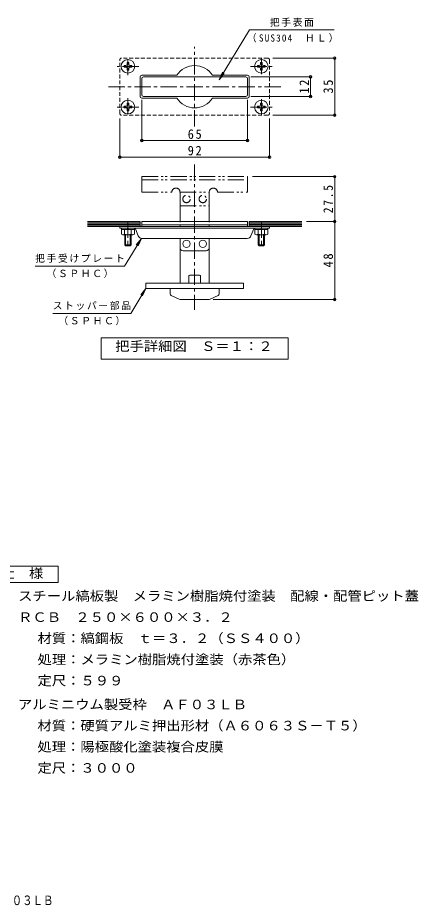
# Model space of a CAD drawing. Units: millimetres, scale not verified, with parts at other scales. Extents: x -316 to 300, y -276 to 269.
# Drawn here: x 54 to 300, y -276 to 269 of the extents above; entities that cross this region are included whole.
import ezdxf
from ezdxf.enums import TextEntityAlignment as Align

# ---------------------------------------------------------------- set-up
doc = ezdxf.new("R2010")
doc.units = ezdxf.units.MM
doc.header["$LTSCALE"] = 2
doc.header["$PDMODE"] = 32
doc.header["$PDSIZE"] = 1.6
for name, pattern in [('CHAIN1', [8, 5, -1, 1, -1]), ('DASHED1', [1.8, 1.2, -0.6]), ('DOUBLE_CHAIN1', [8.8, 5, -1, 0.6, -0.6, 0.6, -1])]:
    doc.linetypes.add(name, pattern=pattern)
for name, color, linetype, lineweight in [('C-0', 6, 'Continuous', 9), ('C-2', 3, 'Continuous', 9), ('C-4', 7, 'Continuous', 9), ('C-5', 7, 'Continuous', 9), ('C-A', 3, 'Continuous', 9), ('D-5', 7, 'Continuous', 9)]:
    doc.layers.add(name, color=color, linetype=linetype, lineweight=lineweight)
doc.layers.add('F-4_F-4ﾚｲﾔ', color=2, linetype='Continuous')
doc.styles.add('ＭＳ ゴシック', font='')
doc.styles.get('ＭＳ ゴシック').set_extended_font_data('MS Gothic')

msp = doc.modelspace()

# ---------------------------------------------------------------- linework, layer by layer
at = {"layer": 'C-0', "linetype": 'CHAIN1'}
for p, q in [((162.77, 202.529), (162.77, 251.529)), ((109.77, 227.029), (215.77, 227.029)), ((162.77, 179.245), (162.77, 89.95)), ((121.77, 144.279), (121.77, 128.415)), ((203.77, 144.279), (203.77, 128.415))]:
    msp.add_line(p, q, dxfattribs=at)
at = {"layer": 'C-0', "linetype": 'DASHED1'}
for p, q in [((116.77, 210.529), (116.77, 243.529)), ((207.77, 244.529), (117.77, 244.529)), ((208.77, 243.529), (208.77, 210.529)), ((207.77, 209.529), (117.77, 209.529))]:
    msp.add_line(p, q, dxfattribs=at)
at = {"layer": 'C-0', "color": 3}
for p, q in [((130.27, 222.029), (130.27, 232.029)), ((194.27, 233.029), (131.27, 233.029)), ((195.27, 222.029), (195.27, 232.029)), ((194.27, 221.029), (131.27, 221.029)), ((130.27, 144.279), (195.27, 144.279)), ((195.27, 144.279), (195.27, 142.279))]:
    msp.add_line(p, q, dxfattribs=at)
at = {"layer": 'C-0', "color": 3, "linetype": 'DOUBLE_CHAIN1'}
for p, q in [((130.27, 171.779), (195.27, 171.779)), ((195.27, 171.779), (195.27, 169.779))]:
    msp.add_line(p, q, dxfattribs=at)
at = {"layer": 'C-0', "color": 4, "linetype": 'DOUBLE_CHAIN1'}
for p, q in [((130.27, 169.779), (130.27, 162.279)), ((195.27, 169.779), (195.27, 162.279)), ((130.27, 162.279), (148.77, 162.279)), ((153.77, 162.279), (153.77, 153.779)), ((153.77, 162.279), (171.77, 162.279)), ((171.77, 162.279), (171.77, 153.779)), ((176.77, 162.279), (195.27, 162.279)), ((153.77, 153.779), (171.77, 153.779))]:
    msp.add_line(p, q, dxfattribs=at)
at = {"layer": 'C-0', "color": 2, "linetype": 'DOUBLE_CHAIN1'}
for p, q in [((153.77, 153.779), (153.77, 141.079)), ((171.77, 153.779), (171.77, 141.079))]:
    msp.add_line(p, q, dxfattribs=at)
at = {"layer": 'C-0', "color": 4}
for p, q in [((130.27, 142.279), (130.27, 141.079)), ((195.27, 142.279), (195.27, 141.079)), ((153.77, 128.279), (153.77, 133.779)), ((171.77, 128.279), (171.77, 133.779)), ((169.77, 126.279), (155.77, 126.279))]:
    msp.add_line(p, q, dxfattribs=at)
at = {"layer": 'C-0'}
for p, q in [((116.77, 141.079), (116.77, 140.079)), ((116.77, 141.079), (208.77, 141.079)), ((208.77, 140.079), (116.77, 140.079)), ((128.14, 135.368), (126.428, 139.681)), ((197.401, 135.368), (199.113, 139.681)), ((208.77, 141.079), (208.77, 140.079)), ((195.061, 133.779), (130.48, 133.779))]:
    msp.add_line(p, q, dxfattribs=at)
at = {"layer": 'C-0', "color": 2}
for p, q in [((153.77, 128.279), (153.77, 106.279)), ((171.77, 128.279), (171.77, 106.279)), ((159.27, 106.779), (159.27, 110.779)), ((165.77, 111.279), (159.77, 111.279)), ((166.27, 106.779), (166.27, 110.779)), ((165.77, 106.279), (159.77, 106.279)), ((147.77, 99.716), (147.77, 103.079)), ((153.167, 96.56), (148.347, 98.809)), ((172.373, 96.56), (177.193, 98.809)), ((177.77, 99.716), (177.77, 103.079)), ((171.105, 96.279), (154.436, 96.279))]:
    msp.add_line(p, q, dxfattribs=at)
at = {"layer": 'C-0', "color": 7}
for p, q in [((132.77, 106.279), (192.77, 106.279)), ((192.77, 106.279), (192.77, 103.079))]:
    msp.add_line(p, q, dxfattribs=at)
at = {"layer": 'C-0', "color": 3, "linetype": 'DOUBLE_CHAIN1'}
msp.add_lwpolyline([(130.27, 171.779), (130.27, 169.779), (195.27, 169.779)], dxfattribs=at)
at = {"layer": 'C-0', "color": 3}
msp.add_lwpolyline([(130.27, 144.279), (130.27, 142.279), (195.27, 142.279)], dxfattribs=at)
at = {"layer": 'C-0', "color": 7}
msp.add_lwpolyline([(132.77, 106.279), (132.77, 103.079), (192.77, 103.079)], dxfattribs=at)
at = {"layer": 'C-0', "color": 4, "linetype": 'DOUBLE_CHAIN1'}
for centre in [(157.77, 158.029), (167.77, 158.029)]:
    msp.add_circle(centre, 2.25, dxfattribs=at)
at = {"layer": 'C-0', "color": 4}
for centre in [(157.77, 130.529), (167.77, 130.529)]:
    msp.add_circle(centre, 2.25, dxfattribs=at)
at = {"layer": 'C-0', "linetype": 'DASHED1'}
for centre, start, end in [((117.77, 243.529), 90, 180), ((207.77, 243.529), 0, 90), ((117.77, 210.529), 180, 270), ((207.77, 210.529), 270, 0)]:
    msp.add_arc(centre, 1, start, end, dxfattribs=at)
at = {"layer": 'C-0', "color": 3}
for centre, start, end in [((131.27, 232.029), 90, 180), ((194.27, 232.029), 0, 90), ((131.27, 222.029), 180, 270), ((194.27, 222.029), 270, 0)]:
    msp.add_arc(centre, 1, start, end, dxfattribs=at)
at = {"layer": 'C-0', "color": 4, "linetype": 'DOUBLE_CHAIN1'}
for centre in [(151.27, 162.279), (174.27, 162.279)]:
    msp.add_arc(centre, 2.5, 0, 180, dxfattribs=at)
at = {"layer": 'C-0', "color": 4}
for centre, start, end in [((155.77, 128.279), 180, 270), ((169.77, 128.279), 270, 0)]:
    msp.add_arc(centre, 2, start, end, dxfattribs=at)
at = {"layer": 'C-0', "color": 2}
for centre, radius, start, end in [((159.77, 110.779), 0.5, 90, 180), ((165.77, 110.779), 0.5, 0, 90), ((159.77, 106.779), 0.5, 180, 270), ((165.77, 106.779), 0.5, 270, 0), ((148.77, 99.716), 1, 180, 244.98311), ((176.77, 99.716), 1, 295.01689, 0), ((154.436, 99.279), 3, 244.983, 270), ((171.105, 99.279), 3, 270, 295.017)]:
    msp.add_arc(centre, radius, start, end, dxfattribs=at)
at = {"layer": 'C-0'}
for centre, major_axis, start_param, end_param in [((126, 139.681), (0.414, -0.281), 0.7853982, 2.3561945), ((199.54, 139.681), (-0.414, -0.281), 3.9269908, 5.4977871), ((129.849, 135.368), (-1.655, 1.124), 0.7853982, 2.3561945), ((195.691, 135.368), (1.655, 1.124), 3.9269908, 5.4977871)]:
    msp.add_ellipse(centre, major_axis=major_axis, ratio=0.679, start_param=start_param, end_param=end_param, dxfattribs=at)
at = {"layer": 'C-2'}
for p, q in [((129.27, 233.029), (129.27, 221.029)), ((130.27, 234.029), (151.816, 234.029)), ((195.27, 234.029), (173.725, 234.029)), ((196.27, 233.029), (196.27, 221.029)), ((130.27, 220.029), (151.816, 220.029)), ((195.27, 220.029), (173.725, 220.029)), ((96.934, 143.479), (129.27, 143.479)), ((96.934, 142.679), (129.27, 142.679)), ((96.934, 141.879), (129.27, 141.879)), ((228.606, 143.479), (196.27, 143.479)), ((228.606, 142.679), (196.27, 142.679)), ((228.606, 141.879), (196.27, 141.879)), ((96.934, 141.079), (129.27, 141.079)), ((228.606, 141.079), (196.27, 141.079))]:
    msp.add_line(p, q, dxfattribs=at)
for points in [[(96.934, 144.279), (129.27, 144.279), (129.27, 141.079)], [(228.606, 144.279), (196.27, 144.279), (196.27, 141.079)]]:
    msp.add_lwpolyline(points, dxfattribs=at)
for centre, radius, start, end in [((162.77, 227.029), 13, 32.57892, 147.42107), ((130.27, 233.029), 1, 90, 180), ((195.27, 233.029), 1, 0, 90), ((130.27, 221.029), 1, 180, 270), ((162.77, 227.029), 13, 212.57893, 327.42108), ((195.27, 221.029), 1, 270, 0)]:
    msp.add_arc(centre, radius, start, end, dxfattribs=at)
at = {"layer": 'C-4'}
for p, q in [((210.77, 244.529), (249.44, 244.529)), ((248.84, 209.529), (248.84, 244.529)), ((197.27, 233.029), (234.655, 233.029)), ((234.055, 221.029), (234.055, 233.029)), ((130.27, 219.029), (130.27, 193.326)), ((195.27, 219.029), (195.27, 193.326)), ((197.27, 221.029), (234.655, 221.029)), ((116.77, 207.529), (116.77, 183.158)), ((208.77, 207.529), (208.77, 183.158)), ((210.77, 209.529), (249.44, 209.529)), ((130.27, 193.926), (195.27, 193.926)), ((116.77, 183.758), (208.77, 183.758)), ((198.27, 171.779), (249.44, 171.779)), ((248.84, 144.279), (248.84, 171.779)), ((231.606, 144.279), (249.44, 144.279)), ((248.84, 96.279), (248.84, 144.279)), ((174.105, 96.279), (249.44, 96.279))]:
    msp.add_line(p, q, dxfattribs=at)
for p in [(248.84, 244.529), (234.055, 233.029), (234.055, 221.029), (248.84, 209.529), (130.27, 193.926), (195.27, 193.926), (116.77, 183.758), (208.77, 183.758), (248.84, 171.779), (248.84, 144.279), (248.84, 96.279)]:
    msp.add_point(p, dxfattribs=at)
at = {"layer": 'C-5'}
for p, q in [((177.831, 231.286), (179.838, 235.865)), ((177.831, 231.286), (180.955, 235.189)), ((130.006, 133.779), (119.746, 116.819)), ((130.006, 133.779), (126.882, 129.875)), ((130.006, 133.779), (127.999, 129.199)), ((64.746, 116.819), (119.746, 116.819)), ((132.77, 103.079), (123.524, 87.793)), ((132.77, 103.079), (129.646, 99.175)), ((132.77, 103.079), (130.763, 98.499)), ((75.524, 87.793), (123.524, 87.793))]:
    msp.add_line(p, q, dxfattribs=at)
msp.add_lwpolyline([(177.831, 231.286), (196.423, 262.02), (248.587, 262.02)], dxfattribs=at)
msp.add_lwpolyline([(105.27, 59.757), (105.27, 72.757), (220.27, 72.757), (220.27, 59.757)], close=True, dxfattribs=at)
at = {"layer": 'C-A', "color": 2, "linetype": 'CHAIN1'}
for p, q in [((121.77, 234.013), (121.77, 245.339)), ((203.77, 234.694), (203.77, 245.339)), ((128.386, 239.529), (115.219, 239.529)), ((197.154, 239.529), (210.322, 239.529)), ((121.77, 219.925), (121.77, 208.72)), ((203.77, 219.291), (203.77, 208.72)), ((128.386, 214.529), (115.219, 214.529)), ((197.154, 214.529), (210.322, 214.529))]:
    msp.add_line(p, q, dxfattribs=at)
at = {"layer": 'C-A', "color": 2}
for p, q in [((119.37, 240.027), (120.521, 240.047)), ((120.521, 240.047), (121.019, 240.28)), ((121.252, 240.779), (121.019, 240.28)), ((121.272, 241.929), (121.252, 240.779)), ((121.272, 241.929), (122.269, 241.929)), ((122.269, 241.929), (122.289, 240.779)), ((122.289, 240.779), (122.521, 240.28)), ((123.02, 240.047), (122.521, 240.28)), ((124.17, 240.027), (123.02, 240.047)), ((124.17, 240.027), (124.17, 239.031)), ((201.37, 240.027), (202.521, 240.047)), ((202.521, 240.047), (203.019, 240.28)), ((203.252, 240.779), (203.019, 240.28)), ((203.272, 241.929), (203.252, 240.779)), ((203.272, 241.929), (204.268, 241.929)), ((204.268, 241.929), (204.289, 240.779)), ((204.289, 240.779), (204.521, 240.28)), ((205.02, 240.047), (204.521, 240.28)), ((206.17, 240.027), (205.02, 240.047)), ((206.17, 240.027), (206.17, 239.031)), ((120.521, 239.011), (121.019, 238.778)), ((121.252, 238.28), (121.019, 238.778)), ((121.272, 237.129), (121.252, 238.28)), ((121.272, 237.129), (122.269, 237.129)), ((122.269, 237.129), (122.289, 238.28)), ((122.289, 238.28), (122.521, 238.778)), ((123.02, 239.011), (122.521, 238.778)), ((124.17, 239.031), (123.02, 239.011)), ((202.521, 239.011), (203.019, 238.778)), ((203.252, 238.28), (203.019, 238.778)), ((203.272, 237.129), (203.252, 238.28)), ((203.272, 237.129), (204.268, 237.129)), ((204.268, 237.129), (204.289, 238.28)), ((204.289, 238.28), (204.521, 238.778)), ((205.02, 239.011), (204.521, 238.778)), ((206.17, 239.031), (205.02, 239.011)), ((119.37, 215.027), (120.521, 215.047)), ((120.521, 215.047), (121.019, 215.28)), ((120.521, 214.011), (121.019, 213.778)), ((121.252, 215.779), (121.019, 215.28)), ((121.252, 213.28), (121.019, 213.778)), ((121.272, 216.929), (121.252, 215.779)), ((121.272, 212.129), (121.252, 213.28)), ((121.272, 216.929), (122.269, 216.929)), ((122.269, 216.929), (122.289, 215.779)), ((122.269, 212.129), (122.289, 213.28)), ((122.289, 215.779), (122.521, 215.28)), ((122.289, 213.28), (122.521, 213.778)), ((123.02, 215.047), (122.521, 215.28)), ((123.02, 214.011), (122.521, 213.778)), ((124.17, 215.027), (123.02, 215.047)), ((124.17, 214.031), (123.02, 214.011)), ((124.17, 215.027), (124.17, 214.031)), ((201.37, 215.027), (202.521, 215.047)), ((202.521, 215.047), (203.019, 215.28)), ((202.521, 214.011), (203.019, 213.778)), ((203.252, 215.779), (203.019, 215.28)), ((203.252, 213.28), (203.019, 213.778)), ((203.272, 216.929), (203.252, 215.779)), ((203.272, 212.129), (203.252, 213.28)), ((203.272, 216.929), (204.268, 216.929)), ((204.268, 216.929), (204.289, 215.779)), ((204.268, 212.129), (204.289, 213.28)), ((204.289, 215.779), (204.521, 215.28)), ((204.289, 213.28), (204.521, 213.778)), ((205.02, 215.047), (204.521, 215.28)), ((205.02, 214.011), (204.521, 213.778)), ((206.17, 215.027), (205.02, 215.047)), ((206.17, 214.031), (205.02, 214.011)), ((206.17, 215.027), (206.17, 214.031)), ((121.272, 212.129), (122.269, 212.129)), ((203.272, 212.129), (204.268, 212.129)), ((117.72, 136.454), (117.72, 139.279)), ((117.72, 139.279), (125.82, 139.279)), ((117.77, 140.079), (117.77, 139.279)), ((119.741, 136.454), (119.741, 139.279)), ((121.033, 139.279), (122.414, 140.079)), ((123.799, 136.454), (123.799, 139.279)), ((125.77, 140.079), (125.77, 139.279)), ((125.82, 136.454), (125.82, 139.279)), ((199.72, 136.454), (199.72, 139.279)), ((199.72, 139.279), (207.82, 139.279)), ((199.77, 140.079), (199.77, 139.279)), ((201.741, 136.454), (201.741, 139.279)), ((203.033, 139.279), (204.414, 140.079)), ((205.799, 136.454), (205.799, 139.279)), ((207.77, 140.079), (207.77, 139.279)), ((207.82, 136.454), (207.82, 139.279)), ((118.731, 136.079), (124.81, 136.079)), ((119.77, 136.079), (119.77, 129.878)), ((120.37, 136.079), (120.37, 129.278)), ((123.17, 136.079), (123.17, 129.278)), ((123.77, 136.079), (123.77, 129.878)), ((200.731, 136.079), (206.81, 136.079)), ((201.77, 136.079), (201.77, 129.878)), ((202.37, 136.079), (202.37, 129.278)), ((205.17, 136.079), (205.17, 129.278)), ((205.77, 136.079), (205.77, 129.878)), ((120.37, 129.278), (119.77, 129.878)), ((202.37, 129.278), (201.77, 129.878))]:
    msp.add_line(p, q, dxfattribs=at)
for points in [[(119.37, 240.027), (119.37, 239.031), (120.521, 239.011)], [(201.37, 240.027), (201.37, 239.031), (202.521, 239.011)], [(119.37, 215.027), (119.37, 214.031), (120.521, 214.011)], [(201.37, 215.027), (201.37, 214.031), (202.521, 214.011)], [(120.37, 129.278), (123.17, 129.278), (123.77, 129.878), (119.77, 129.878)], [(202.37, 129.278), (205.17, 129.278), (205.77, 129.878), (201.77, 129.878)]]:
    msp.add_lwpolyline(points, dxfattribs=at)
for centre in [(121.77, 239.529), (203.77, 239.529), (121.77, 214.529), (203.77, 214.529)]:
    msp.add_circle(centre, 4.2, dxfattribs=at)
for centre, radius, start, end in [((118.731, 137.626), 1.548, 229.24547, 310.75471), ((121.77, 141.753), 5.674, 249.04448, 290.95552), ((124.81, 137.626), 1.548, 229.24486, 310.75514), ((200.731, 137.626), 1.548, 229.24547, 310.75471), ((203.77, 141.753), 5.674, 249.04448, 290.95552), ((206.81, 137.626), 1.548, 229.24486, 310.75514)]:
    msp.add_arc(centre, radius, start, end, dxfattribs=at)
at = {"layer": 'D-5', "color": 2}
for p, q in [((33.841, -67.556), (78.841, -67.556)), ((78.841, -67.556), (78.841, -77.556)), ((78.841, -77.556), (33.841, -77.556))]:
    msp.add_line(p, q, dxfattribs=at)

# ---------------------------------------------------------------- texts
at = {"layer": 'C-4', "color": 2, "char_height": 5.865, "attachment_point": 7, "rotation": 90, "style": 'ＭＳ ゴシック'}
for s, insert in [('\\T1.27;\\W0.95;12', (233.055, 222.779)), ('\\T1.27;\\W0.95;35', (247.84, 222.779)), ('\\T1.28;\\W0.9;27.5', (247.84, 149.279)), ('\\T1.27;\\W0.95;48', (247.84, 116.029))]:
    msp.add_mtext(s, dxfattribs=dict(at, insert=insert))
at = {"layer": 'C-4', "color": 2, "char_height": 5.865, "attachment_point": 7, "style": 'ＭＳ ゴシック'}
for s, insert in [('\\T1.27;\\W0.95;65', (158.52, 194.926)), ('\\T1.27;\\W0.95;92', (158.52, 184.758))]:
    msp.add_mtext(s, dxfattribs=dict(at, insert=insert))
at = {"layer": 'C-5', "color": 2, "style": 'ＭＳ ゴシック', "width": 1.1}
msp.add_text('把手詳細図\u3000Ｓ＝１：２', height=5.865, dxfattribs=at).set_placement((113.955, 62.951), align=Align.BOTTOM_LEFT)
at = {"layer": 'C-5', "char_height": 4.399, "attachment_point": 7, "style": 'ＭＳ ゴシック'}
for s, insert in [('\\T1.17;把手表面', (209.005, 263.851)), ('\\T1.24;\\W0.95;（SUS304\u3000ＨＬ）', (195.005, 254.147)), ('\\T1.17;把手受けプレート', (64.746, 118.873)), ('\\T1.17;（ＳＰＨＣ）', (71.746, 109.496)), ('\\T1.17;ストッパー部品', (75.524, 89.848)), ('\\T1.17;（ＳＰＨＣ）', (79.024, 80.471))]:
    msp.add_mtext(s, dxfattribs=dict(at, insert=insert))
at = {"layer": 'D-5', "color": 2, "style": 'ＭＳ ゴシック', "width": 1.1}
for s, p in [('仕\u3000様', (43.341, -76.556)), ('スチール縞板製\u3000メラミン樹脂焼付塗装\u3000配線・配管ピット蓋', (54.259, -90.45)), ('ＲＣＢ\u3000２５０×６００×３．２', (54.259, -103.45)), ('材質：縞鋼板\u3000ｔ＝３．２（ＳＳ４００）', (66.201, -116.45)), ('処理：メラミン樹脂焼付塗装（赤茶色）', (66.201, -129.45)), ('定尺：５９９', (66.201, -142.45)), ('アルミニウム製受枠\u3000ＡＦ０３ＬＢ', (54.169, -157.092)), ('材質：硬質アルミ押出形材（Ａ６０６３Ｓ－Ｔ５）', (66.112, -170.092)), ('処理：陽極酸化塗装複合皮膜', (66.112, -183.092)), ('定尺：３０００', (66.112, -196.093))]:
    msp.add_text(s, height=5.865, dxfattribs=at).set_placement(p, align=Align.BOTTOM_LEFT)
at = {"layer": 'F-4_F-4ﾚｲﾔ', "style": 'ＭＳ ゴシック', "width": 0.8}
msp.add_text('ＲＣＢ\u3000２５０×６００×３．２＋ＡＦ０３ＬＢ', height=5.865, dxfattribs=at).set_placement((-64.798, -277.397), align=Align.BOTTOM_LEFT)

doc.saveas('drawing.dxf')
